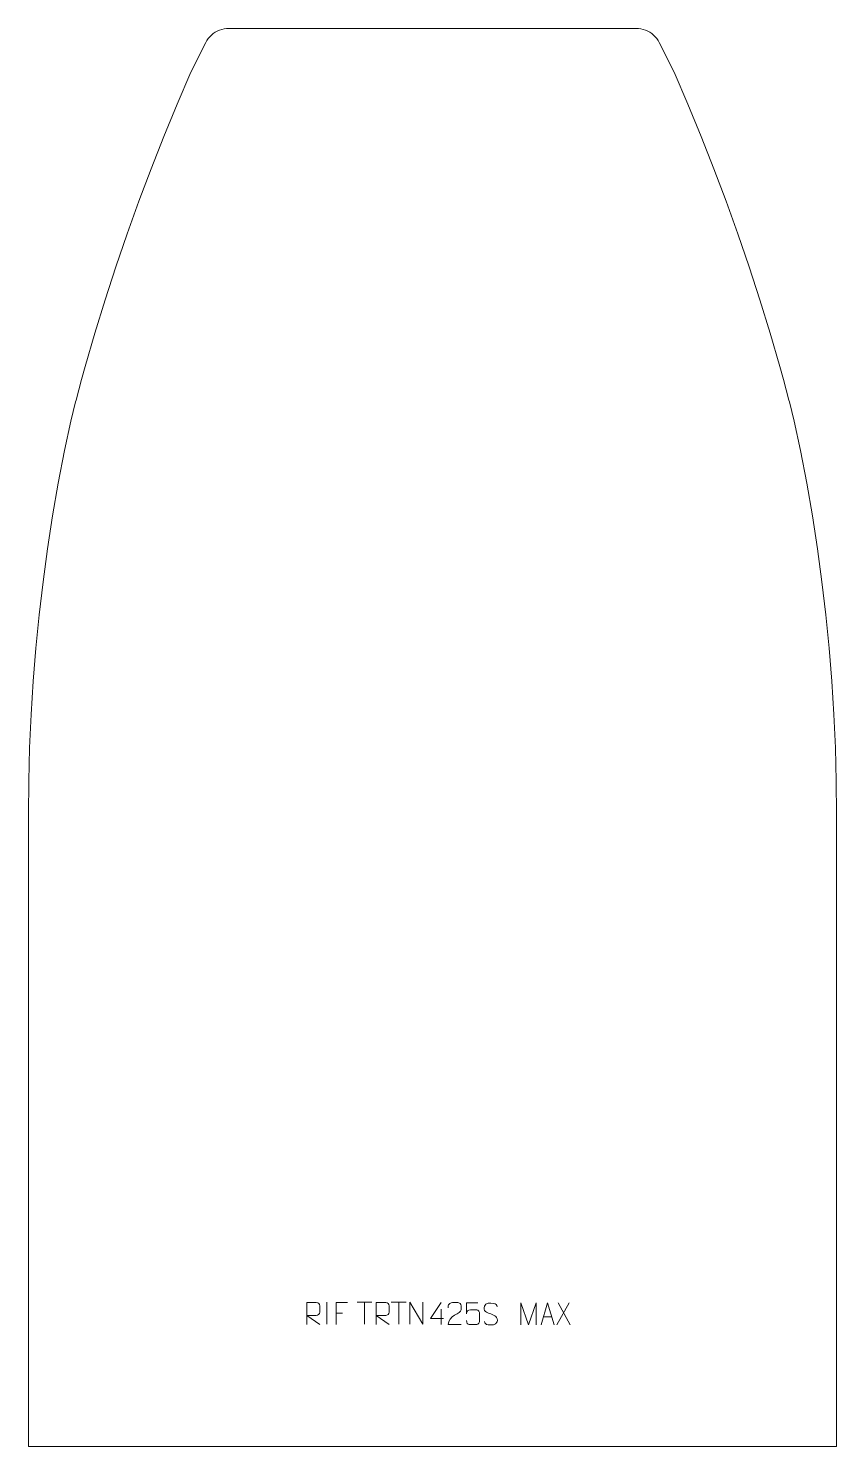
# Model space of a CAD drawing. Header units: millimetres. Extents: x -444 to 476, y 397 to 2012.
import ezdxf

# ---------------------------------------------------------------- set-up
doc = ezdxf.new("R2010")
doc.units = ezdxf.units.MM
doc.header["$MEASUREMENT"] = 0
doc.layers.add('layer 1', color=7, linetype='Continuous')

msp = doc.modelspace()

# ---------------------------------------------------------------- linework, layer by layer
at = {"layer": 'layer 1', "color": 242, "lineweight": 9}
msp.add_open_spline([(-215.954, 2011.6428), (-215.954, 2011.6428), (247.7743, 2011.6428), (247.7743, 2011.6428), (247.7743, 2011.6428), (247.7743, 2011.6428), (250.4783, 2011.5174), (250.4783, 2011.5174), (250.4783, 2011.5174), (250.4783, 2011.5174), (253.1591, 2011.1449), (253.1591, 2011.1449), (253.1591, 2011.1449), (253.1591, 2011.1449), (255.7932, 2010.5256), (255.7932, 2010.5256), (255.7932, 2010.5256), (255.7932, 2010.5256), (258.3598, 2009.6672), (258.3598, 2009.6672), (258.3598, 2009.6672), (258.3598, 2009.6672), (260.8364, 2008.5752), (260.8364, 2008.5752), (260.8364, 2008.5752), (260.8364, 2008.5752), (263.202, 2007.2601), (263.202, 2007.2601), (263.202, 2007.2601), (263.202, 2007.2601), (265.4364, 2005.7329), (265.4364, 2005.7329), (265.4364, 2005.7329), (265.4364, 2005.7329), (267.5199, 2004.0056), (267.5199, 2004.0056), (267.5199, 2004.0056), (267.5199, 2004.0056), (269.4362, 2002.0947), (269.4362, 2002.0947), (269.4362, 2002.0947), (269.4362, 2002.0947), (271.1673, 2000.0149), (271.1673, 2000.0149), (271.1673, 2000.0149), (271.1673, 2000.0149), (272.7005, 1997.7836), (272.7005, 1997.7836), (272.7005, 1997.7836), (272.7005, 1997.7836), (274.0208, 1995.4212), (274.0208, 1995.4212), (274.0208, 1995.4212), (274.0208, 1995.4212), (290.91, 1961.6426), (290.91, 1961.6426), (290.91, 1961.6426), (290.91, 1961.6426), (306.5418, 1925.2763), (306.5418, 1925.2763), (306.5418, 1925.2763), (306.5418, 1925.2763), (321.615, 1888.6747), (321.615, 1888.6747), (321.615, 1888.6747), (321.615, 1888.6747), (336.1256, 1851.8465), (336.1256, 1851.8465), (336.1256, 1851.8465), (336.1256, 1851.8465), (350.0706, 1814.7996), (350.0706, 1814.7996), (350.0706, 1814.7996), (350.0706, 1814.7996), (363.4468, 1777.5455), (363.4468, 1777.5455), (363.4468, 1777.5455), (363.4468, 1777.5455), (376.2515, 1740.09), (376.2515, 1740.09), (376.2515, 1740.09), (376.2515, 1740.09), (388.4812, 1702.4421), (388.4812, 1702.4421), (388.4812, 1702.4421), (388.4812, 1702.4421), (400.1324, 1664.6122), (400.1324, 1664.6122), (400.1324, 1664.6122), (400.1324, 1664.6122), (411.2045, 1626.6084), (411.2045, 1626.6084), (411.2045, 1626.6084), (411.2045, 1626.6084), (415.3166, 1611.6435), (415.3166, 1611.6435), (415.3166, 1611.6435), (415.3166, 1611.6435), (421.6932, 1588.44), (421.6932, 1588.44), (421.6932, 1588.44), (421.6932, 1588.44), (422.2658, 1586.2191), (422.2658, 1586.2191), (422.2658, 1586.2191), (422.2658, 1586.2191), (427.7282, 1564.3725), (427.7282, 1564.3725), (427.7282, 1564.3725), (427.7282, 1564.3725), (434.7281, 1531.0483), (434.7281, 1531.0483), (434.7281, 1531.0483), (434.7281, 1531.0483), (441.8559, 1493.7953), (441.8559, 1493.7953), (441.8559, 1493.7953), (441.8559, 1493.7953), (448.3124, 1456.4209), (448.3124, 1456.4209), (448.3124, 1456.4209), (448.3124, 1456.4209), (454.094, 1418.9353), (454.094, 1418.9353), (454.094, 1418.9353), (454.094, 1418.9353), (459.2008, 1381.3519), (459.2008, 1381.3519), (459.2008, 1381.3519), (459.2008, 1381.3519), (463.6301, 1343.6826), (463.6301, 1343.6826), (463.6301, 1343.6826), (463.6301, 1343.6826), (467.3794, 1305.9394), (467.3794, 1305.9394), (467.3794, 1305.9394), (467.3794, 1305.9394), (470.449, 1268.1357), (470.449, 1268.1357), (470.449, 1268.1357), (470.449, 1268.1357), (472.8378, 1230.2826), (472.8378, 1230.2826), (472.8378, 1230.2826), (472.8378, 1230.2826), (474.5448, 1192.3922), (474.5448, 1192.3922), (474.5448, 1192.3922), (474.5448, 1192.3922), (475.5689, 1154.4775), (475.5689, 1154.4775), (475.5689, 1154.4775), (475.5689, 1154.4775), (475.9102, 1116.5493), (475.9102, 1116.5493), (475.9102, 1116.5493), (475.9102, 1116.5493), (475.9102, 396.6437), (475.9102, 396.6437), (475.9102, 396.6437), (475.9102, 396.6437), (-444.089, 396.6437), (-444.089, 396.6437), (-444.089, 396.6437), (-444.089, 396.6437), (-444.089, 1116.5493), (-444.089, 1116.5493), (-444.089, 1116.5493), (-444.089, 1116.5493), (-443.7477, 1154.4775), (-443.7477, 1154.4775), (-443.7477, 1154.4775), (-443.7477, 1154.4775), (-442.7233, 1192.3922), (-442.7233, 1192.3922), (-442.7233, 1192.3922), (-442.7233, 1192.3922), (-441.0163, 1230.2826), (-441.0163, 1230.2826), (-441.0163, 1230.2826), (-441.0163, 1230.2826), (-438.6275, 1268.1357), (-438.6275, 1268.1357), (-438.6275, 1268.1357), (-438.6275, 1268.1357), (-435.5579, 1305.9394), (-435.5579, 1305.9394), (-435.5579, 1305.9394), (-435.5579, 1305.9394), (-431.8086, 1343.6826), (-431.8086, 1343.6826), (-431.8086, 1343.6826), (-431.8086, 1343.6826), (-427.3796, 1381.3519), (-427.3796, 1381.3519), (-427.3796, 1381.3519), (-427.3796, 1381.3519), (-422.2737, 1418.9353), (-422.2737, 1418.9353), (-422.2737, 1418.9353), (-422.2737, 1418.9353), (-416.4912, 1456.4209), (-416.4912, 1456.4209), (-416.4912, 1456.4209), (-416.4912, 1456.4209), (-410.0347, 1493.7953), (-410.0347, 1493.7953), (-410.0347, 1493.7953), (-410.0347, 1493.7953), (-402.9066, 1531.0483), (-402.9066, 1531.0483), (-402.9066, 1531.0483), (-402.9066, 1531.0483), (-395.907, 1564.3725), (-395.907, 1564.3725), (-395.907, 1564.3725), (-395.907, 1564.3725), (-390.4455, 1586.2191), (-390.4455, 1586.2191), (-390.4455, 1586.2191), (-390.4455, 1586.2191), (-389.8708, 1588.44), (-389.8708, 1588.44), (-389.8708, 1588.44), (-389.8708, 1588.44), (-383.4954, 1611.6435), (-383.4954, 1611.6435), (-383.4954, 1611.6435), (-383.4954, 1611.6435), (-379.3822, 1626.6084), (-379.3822, 1626.6084), (-379.3822, 1626.6084), (-379.3822, 1626.6084), (-368.3112, 1664.6122), (-368.3112, 1664.6122), (-368.3112, 1664.6122), (-368.3112, 1664.6122), (-356.66, 1702.4421), (-356.66, 1702.4421), (-356.66, 1702.4421), (-356.66, 1702.4421), (-344.43, 1740.09), (-344.43, 1740.09), (-344.43, 1740.09), (-344.43, 1740.09), (-331.6256, 1777.5455), (-331.6256, 1777.5455), (-331.6256, 1777.5455), (-331.6256, 1777.5455), (-318.2491, 1814.7996), (-318.2491, 1814.7996), (-318.2491, 1814.7996), (-318.2491, 1814.7996), (-304.3032, 1851.8465), (-304.3032, 1851.8465), (-304.3032, 1851.8465), (-304.3032, 1851.8465), (-289.7926, 1888.6747), (-289.7926, 1888.6747), (-289.7926, 1888.6747), (-289.7926, 1888.6747), (-274.7206, 1925.2763), (-274.7206, 1925.2763), (-274.7206, 1925.2763), (-274.7206, 1925.2763), (-259.0888, 1961.6426), (-259.0888, 1961.6426), (-259.0888, 1961.6426), (-259.0888, 1961.6426), (-242.1996, 1995.4212), (-242.1996, 1995.4212), (-242.1996, 1995.4212), (-242.1996, 1995.4212), (-240.8793, 1997.7836), (-240.8793, 1997.7836), (-240.8793, 1997.7836), (-240.8793, 1997.7836), (-239.3461, 2000.0149), (-239.3461, 2000.0149), (-239.3461, 2000.0149), (-239.3461, 2000.0149), (-237.6148, 2002.0947), (-237.6148, 2002.0947), (-237.6148, 2002.0947), (-237.6148, 2002.0947), (-235.6987, 2004.0056), (-235.6987, 2004.0056), (-235.6987, 2004.0056), (-235.6987, 2004.0056), (-233.6149, 2005.7329), (-233.6149, 2005.7329), (-233.6149, 2005.7329), (-233.6149, 2005.7329), (-231.3808, 2007.2601), (-231.3808, 2007.2601), (-231.3808, 2007.2601), (-231.3808, 2007.2601), (-229.0152, 2008.5752), (-229.0152, 2008.5752), (-229.0152, 2008.5752), (-229.0152, 2008.5752), (-226.5386, 2009.6672), (-226.5386, 2009.6672), (-226.5386, 2009.6672), (-226.5386, 2009.6672), (-223.972, 2010.5256), (-223.972, 2010.5256), (-223.972, 2010.5256), (-223.972, 2010.5256), (-221.3376, 2011.1449), (-221.3376, 2011.1449), (-221.3376, 2011.1449), (-221.3376, 2011.1449), (-218.6568, 2011.5174), (-218.6568, 2011.5174), (-218.6568, 2011.5174), (-218.6568, 2011.5174), (-215.954, 2011.6428), (-215.954, 2011.6428)], degree=3, knots=[0, 0, 0, 0, 0.012345679, 0.012345679, 0.012345679, 0.012345679, 0.024691358, 0.024691358, 0.024691358, 0.024691358, 0.037037037, 0.037037037, 0.037037037, 0.037037037, 0.049382716, 0.049382716, 0.049382716, 0.049382716, 0.061728395, 0.061728395, 0.061728395, 0.061728395, 0.074074074, 0.074074074, 0.074074074, 0.074074074, 0.086419753, 0.086419753, 0.086419753, 0.086419753, 0.098765432, 0.098765432, 0.098765432, 0.098765432, 0.111111111, 0.111111111, 0.111111111, 0.111111111, 0.12345679, 0.12345679, 0.12345679, 0.12345679, 0.135802469, 0.135802469, 0.135802469, 0.135802469, 0.148148148, 0.148148148, 0.148148148, 0.148148148, 0.160493827, 0.160493827, 0.160493827, 0.160493827, 0.172839506, 0.172839506, 0.172839506, 0.172839506, 0.185185185, 0.185185185, 0.185185185, 0.185185185, 0.197530864, 0.197530864, 0.197530864, 0.197530864, 0.209876543, 0.209876543, 0.209876543, 0.209876543, 0.222222222, 0.222222222, 0.222222222, 0.222222222, 0.234567901, 0.234567901, 0.234567901, 0.234567901, 0.24691358, 0.24691358, 0.24691358, 0.24691358, 0.259259259, 0.259259259, 0.259259259, 0.259259259, 0.271604938, 0.271604938, 0.271604938, 0.271604938, 0.283950617, 0.283950617, 0.283950617, 0.283950617, 0.296296296, 0.296296296, 0.296296296, 0.296296296, 0.308641975, 0.308641975, 0.308641975, 0.308641975, 0.320987654, 0.320987654, 0.320987654, 0.320987654, 0.333333333, 0.333333333, 0.333333333, 0.333333333, 0.345679012, 0.345679012, 0.345679012, 0.345679012, 0.358024691, 0.358024691, 0.358024691, 0.358024691, 0.37037037, 0.37037037, 0.37037037, 0.37037037, 0.382716049, 0.382716049, 0.382716049, 0.382716049, 0.395061728, 0.395061728, 0.395061728, 0.395061728, 0.407407407, 0.407407407, 0.407407407, 0.407407407, 0.419753086, 0.419753086, 0.419753086, 0.419753086, 0.432098765, 0.432098765, 0.432098765, 0.432098765, 0.444444444, 0.444444444, 0.444444444, 0.444444444, 0.456790123, 0.456790123, 0.456790123, 0.456790123, 0.469135802, 0.469135802, 0.469135802, 0.469135802, 0.481481481, 0.481481481, 0.481481481, 0.481481481, 0.49382716, 0.49382716, 0.49382716, 0.49382716, 0.50617284, 0.50617284, 0.50617284, 0.50617284, 0.518518519, 0.518518519, 0.518518519, 0.518518519, 0.530864198, 0.530864198, 0.530864198, 0.530864198, 0.543209877, 0.543209877, 0.543209877, 0.543209877, 0.555555556, 0.555555556, 0.555555556, 0.555555556, 0.567901235, 0.567901235, 0.567901235, 0.567901235, 0.580246914, 0.580246914, 0.580246914, 0.580246914, 0.592592593, 0.592592593, 0.592592593, 0.592592593, 0.604938272, 0.604938272, 0.604938272, 0.604938272, 0.617283951, 0.617283951, 0.617283951, 0.617283951, 0.62962963, 0.62962963, 0.62962963, 0.62962963, 0.641975309, 0.641975309, 0.641975309, 0.641975309, 0.654320988, 0.654320988, 0.654320988, 0.654320988, 0.666666667, 0.666666667, 0.666666667, 0.666666667, 0.679012346, 0.679012346, 0.679012346, 0.679012346, 0.691358025, 0.691358025, 0.691358025, 0.691358025, 0.703703704, 0.703703704, 0.703703704, 0.703703704, 0.716049383, 0.716049383, 0.716049383, 0.716049383, 0.728395062, 0.728395062, 0.728395062, 0.728395062, 0.740740741, 0.740740741, 0.740740741, 0.740740741, 0.75308642, 0.75308642, 0.75308642, 0.75308642, 0.765432099, 0.765432099, 0.765432099, 0.765432099, 0.777777778, 0.777777778, 0.777777778, 0.777777778, 0.790123457, 0.790123457, 0.790123457, 0.790123457, 0.802469136, 0.802469136, 0.802469136, 0.802469136, 0.814814815, 0.814814815, 0.814814815, 0.814814815, 0.827160494, 0.827160494, 0.827160494, 0.827160494, 0.839506173, 0.839506173, 0.839506173, 0.839506173, 0.851851852, 0.851851852, 0.851851852, 0.851851852, 0.864197531, 0.864197531, 0.864197531, 0.864197531, 0.87654321, 0.87654321, 0.87654321, 0.87654321, 0.888888889, 0.888888889, 0.888888889, 0.888888889, 0.901234568, 0.901234568, 0.901234568, 0.901234568, 0.913580247, 0.913580247, 0.913580247, 0.913580247, 0.925925926, 0.925925926, 0.925925926, 0.925925926, 0.938271605, 0.938271605, 0.938271605, 0.938271605, 0.950617284, 0.950617284, 0.950617284, 0.950617284, 0.962962963, 0.962962963, 0.962962963, 0.962962963, 0.975308642, 0.975308642, 0.975308642, 0.975308642, 1, 1, 1, 1], dxfattribs=at)
at = {"layer": 'layer 1', "color": 250, "lineweight": 9}
for points, knots in [([(-127.1727, 535.808), (-127.1727, 535.808), (-127.1727, 560.7615), (-127.1727, 560.7615), (-127.1727, 560.7615), (-123.5779, 560.7615), (-119.9824, 560.7615), (-116.3872, 560.7615), (-116.3872, 560.7615), (-114.0619, 560.7238), (-112.5046, 559.2338), (-112.5087, 556.8674), (-112.5087, 556.8674), (-112.5091, 554.8319), (-112.5091, 551.7725), (-112.5087, 549.7365), (-112.5087, 549.7365), (-112.5152, 547.861), (-114.3275, 545.9192), (-116.337, 545.9001), (-116.337, 545.9001), (-116.337, 545.9001), (-127.1727, 545.9001), (-127.1727, 545.9001), (-127.1727, 545.9001), (-127.1727, 545.9001), (-112.518, 535.808), (-112.518, 535.808)], [0, 0, 0, 0, 0.125, 0.125, 0.125, 0.125, 0.25, 0.25, 0.25, 0.25, 0.375, 0.375, 0.375, 0.375, 0.5, 0.5, 0.5, 0.5, 0.625, 0.625, 0.625, 0.625, 0.75, 0.75, 0.75, 0.75, 1, 1, 1, 1]), ([(-80.8028, 560.6162), (-80.8028, 560.6162), (-93.6768, 560.6162), (-93.6768, 560.6162), (-93.6768, 560.6162), (-93.6768, 560.6162), (-93.6768, 535.6626), (-93.6768, 535.6626)], [0, 0, 0, 0, 0.333333333, 0.333333333, 0.333333333, 0.333333333, 1, 1, 1, 1]), ([(-48.1727, 535.808), (-48.1727, 535.808), (-48.1727, 560.7615), (-48.1727, 560.7615), (-48.1727, 560.7615), (-44.5779, 560.7615), (-40.9824, 560.7615), (-37.3872, 560.7615), (-37.3872, 560.7615), (-35.0619, 560.7238), (-33.5046, 559.2338), (-33.5087, 556.8674), (-33.5087, 556.8674), (-33.5091, 554.8319), (-33.5091, 551.7725), (-33.5087, 549.7365), (-33.5087, 549.7365), (-33.5152, 547.861), (-35.3275, 545.9192), (-37.337, 545.9001), (-37.337, 545.9001), (-37.337, 545.9001), (-48.1727, 545.9001), (-48.1727, 545.9001), (-48.1727, 545.9001), (-48.1727, 545.9001), (-33.518, 535.808), (-33.518, 535.808)], [0, 0, 0, 0, 0.125, 0.125, 0.125, 0.125, 0.25, 0.25, 0.25, 0.25, 0.375, 0.375, 0.375, 0.375, 0.5, 0.5, 0.5, 0.5, 0.625, 0.625, 0.625, 0.625, 0.75, 0.75, 0.75, 0.75, 1, 1, 1, 1]), ([(-9.8361, 536.2598), (-9.8361, 536.2598), (-9.8361, 561.2133), (-9.8361, 561.2133), (-9.8361, 561.2133), (-9.8361, 561.2133), (4.8187, 536.2598), (4.8187, 536.2598), (4.8187, 536.2598), (4.8187, 536.2598), (4.8187, 561.2133), (4.8187, 561.2133)], [0, 0, 0, 0, 0.25, 0.25, 0.25, 0.25, 0.5, 0.5, 0.5, 0.5, 1, 1, 1, 1]), ([(28.557, 542.6058), (28.557, 542.6058), (13.7353, 542.6058), (13.7353, 542.6058), (13.7353, 542.6058), (13.7353, 542.6058), (25.6129, 560.6763), (25.6129, 560.6763)], [0, 0, 0, 0, 0.333333333, 0.333333333, 0.333333333, 0.333333333, 1, 1, 1, 1]), ([(48.5176, 535.7021), (43.6032, 535.7024), (38.6888, 535.7024), (33.7747, 535.7021), (33.7747, 535.7021), (33.7747, 545.6344), (48.4257, 548.2756), (48.5176, 552.5859), (48.5176, 552.5859), (48.5173, 554.01), (48.5173, 555.4337), (48.5176, 556.857), (48.5176, 556.857), (48.5007, 558.9341), (46.3779, 560.6589), (44.7069, 560.6762), (44.7069, 560.6762), (42.6337, 560.6758), (40.5608, 560.6758), (38.4884, 560.6762), (38.4884, 560.6762), (36.6663, 560.6927), (33.8416, 558.9006), (33.7747, 556.807), (33.7747, 556.807), (33.7747, 556.807), (33.7747, 554.7522), (33.7747, 554.7522)], [0, 0, 0, 0, 0.125, 0.125, 0.125, 0.125, 0.25, 0.25, 0.25, 0.25, 0.375, 0.375, 0.375, 0.375, 0.5, 0.5, 0.5, 0.5, 0.625, 0.625, 0.625, 0.625, 0.75, 0.75, 0.75, 0.75, 1, 1, 1, 1]), ([(67.441, 560.5701), (67.441, 560.5701), (54.5893, 560.5701), (54.5893, 560.5701), (54.5893, 560.5701), (54.5896, 556.3395), (54.5896, 552.1086), (54.5893, 547.8774), (54.5893, 547.8774), (54.589, 551.1875), (56.22, 552.2593), (59.032, 552.3198), (59.032, 552.3198), (61.4716, 552.3201), (63.9111, 552.3201), (66.3503, 552.3198), (66.3503, 552.3198), (68.0001, 552.3266), (69.475, 549.9461), (69.5035, 547.8774), (69.5035, 547.8774), (69.5032, 545.2901), (69.5032, 542.7025), (69.5035, 540.1148), (69.5035, 540.1148), (69.5497, 538.1554), (68.0503, 535.7191), (66.4244, 535.6606), (66.4244, 535.6606), (64.4679, 535.6609), (59.5729, 535.6609), (57.6159, 535.6606), (57.6159, 535.6606), (55.7704, 535.6518), (54.6633, 537.6166), (54.6425, 540.1677)], [0, 0, 0, 0, 0.1, 0.1, 0.1, 0.1, 0.2, 0.2, 0.2, 0.2, 0.3, 0.3, 0.3, 0.3, 0.4, 0.4, 0.4, 0.4, 0.5, 0.5, 0.5, 0.5, 0.6, 0.6, 0.6, 0.6, 0.7, 0.7, 0.7, 0.7, 0.8, 0.8, 0.8, 0.8, 1, 1, 1, 1]), ([(82.1422, 547.7954), (77.8939, 549.2658), (72.9858, 551.0616), (74.9909, 556.5819), (74.9909, 556.5819), (76.4944, 560.7218), (81.708, 560.3333), (85.3116, 559.7322), (85.3116, 559.7322), (88.1722, 559.255), (89.0369, 558.0418), (89.3475, 555.9577)], [0, 0, 0, 0, 0.25, 0.25, 0.25, 0.25, 0.5, 0.5, 0.5, 0.5, 1, 1, 1, 1]), ([(116.3369, 535.3454), (116.3369, 535.3454), (116.3369, 560.3033), (116.3369, 560.3033), (116.3369, 560.3033), (116.3369, 560.3033), (125.262, 535.3454), (125.262, 535.3454), (125.262, 535.3454), (125.262, 535.3454), (134.0219, 560.3028), (134.0219, 560.3028), (134.0219, 560.3028), (134.0219, 560.3028), (134.0219, 535.3454), (134.0219, 535.3454)], [0, 0, 0, 0, 0.2, 0.2, 0.2, 0.2, 0.4, 0.4, 0.4, 0.4, 0.6, 0.6, 0.6, 0.6, 1, 1, 1, 1]), ([(139.4141, 535.3721), (139.4141, 535.3721), (146.7851, 560.3256), (146.7851, 560.3256), (146.7851, 560.3256), (146.7851, 560.3256), (154.355, 535.3721), (154.355, 535.3721)], [0, 0, 0, 0, 0.333333333, 0.333333333, 0.333333333, 0.333333333, 1, 1, 1, 1]), ([(82.1422, 547.7953), (86.1608, 546.1486), (91.1903, 544.2603), (89.3563, 538.9), (89.3563, 538.9), (87.8965, 534.6336), (82.9857, 534.8903), (79.2596, 535.445), (79.2596, 535.445), (76.5096, 535.8548), (75.2887, 537.0683), (74.9107, 539.1805)], [0, 0, 0, 0, 0.25, 0.25, 0.25, 0.25, 0.5, 0.5, 0.5, 0.5, 1, 1, 1, 1])]:
    msp.add_open_spline(points, degree=3, knots=knots, dxfattribs=at)
for points in [[(-104.5087, 561.2236), (-104.5087, 561.2236), (-104.5087, 536.2495), (-104.5087, 536.2495)], [(-70.0023, 561.1898), (-70.0023, 561.1898), (-53.0151, 561.1898), (-53.0151, 561.1898)], [(-61.5085, 536.2598), (-61.5085, 536.2598), (-61.5085, 561.2133), (-61.5085, 561.2133)], [(-31.0023, 561.1898), (-31.0023, 561.1898), (-14.0151, 561.1898), (-14.0151, 561.1898)], [(-22.5085, 536.2598), (-22.5085, 536.2598), (-22.5085, 561.2133), (-22.5085, 561.2133)], [(25.6129, 553.3669), (25.6129, 553.3669), (25.6129, 535.7022), (25.6129, 535.7022)], [(171.3224, 560.3011), (171.3224, 560.3011), (157.5818, 535.4053), (157.5818, 535.4053)], [(159.0364, 560.3011), (159.0364, 560.3011), (172.777, 535.3476), (172.777, 535.3476)], [(-93.6768, 548.7365), (-93.6768, 548.7365), (-86.5087, 548.7365), (-86.5087, 548.7365)], [(142.1367, 544.6215), (142.1367, 544.6215), (151.6324, 544.6215), (151.6324, 544.6215)]]:
    msp.add_open_spline(points, degree=3, dxfattribs=at)

doc.saveas('drawing.dxf')
